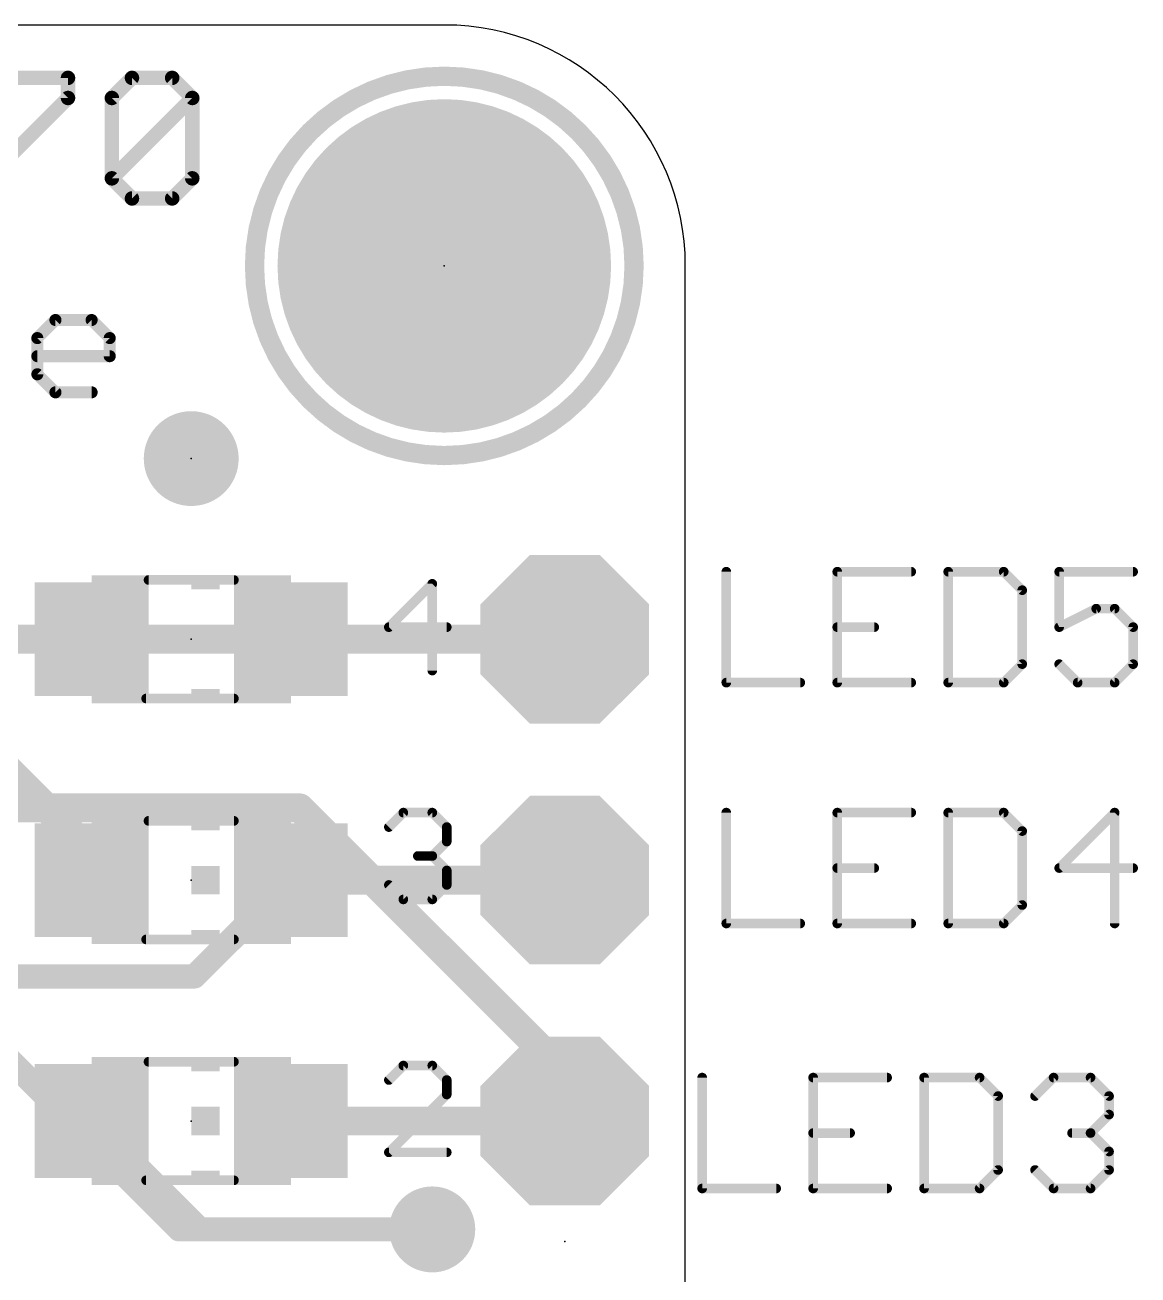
# Model space of a CAD drawing. Extents: x -13.6 to 16.6, y -4.1 to 21.3.
# Drawn here: x 4.85 to 16.58, y 8.16 to 21.34 of the extents above; entities that cross this region are included whole.
import ezdxf

# ---------------------------------------------------------------- set-up
doc = ezdxf.new("R2010")
doc.units = 0
for name, color, linetype in [('1', 12, 'CONTINUOUS'), ('16', 132, 'CONTINUOUS'), ('17', 110, 'CONTINUOUS'), ('18', 110, 'CONTINUOUS'), ('20', 53, 'CONTINUOUS'), ('21', 53, 'CONTINUOUS'), ('23', 53, 'CONTINUOUS'), ('25', 253, 'CONTINUOUS'), ('51', 253, 'CONTINUOUS')]:
    doc.layers.add(name, color=color, linetype=linetype)

# ---------------------------------------------------------------- blocks, each defined once
blk = doc.blocks.new('PIE')
at = {"const_width": 0.5}
blk.add_lwpolyline([(0, -0.25, 1), (0, 0.25, 1), (0, -0.25)], format="xyb", dxfattribs=at)
blk = doc.blocks.new('RECT')
blk.add_solid([(-0.5, -0.5), (0.5, -0.5), (-0.5, 0.5), (0.5, 0.5)])
blk = doc.blocks.new('OCTAGONP')
at = {"const_width": 0.5}
blk.add_lwpolyline([(-0.25, -0.1036), (-0.25, 0.1036), (-0.1036, 0.25), (0.1036, 0.25), (0.25, 0.1036), (0.25, -0.1036), (0.1036, -0.25), (-0.1036, -0.25), (-0.25, -0.1036), (-0.25, 0.1036)], dxfattribs=at)
blk = doc.blocks.new('ROUNDP')
at = {"const_width": 0.5}
blk.add_lwpolyline([(0, -0.25, 1), (0, 0.25, 1), (0, -0.25)], format="xyb", dxfattribs=at)
blk = doc.blocks.new('ROUNDV')
at = {"const_width": 0.5}
blk.add_lwpolyline([(0, -0.25, 1), (0, 0.25, 1), (0, -0.25)], format="xyb", dxfattribs=at)

msp = doc.modelspace()

# ---------------------------------------------------------------- linework, layer by layer
at = {"layer": '1'}
for points, const_width in [([(4.125, 14.859), (5.554, 14.859)], 0.3048), ([(7.654, 14.859), (10.541, 14.859)], 0.3048), ([(4.191, 13.97), (5.554, 12.607)], 0.3048), ([(5.554, 12.607), (5.554, 12.319)], 0.3048), ([(7.654, 12.319), (6.638, 11.303)], 0.254), ([(7.654, 12.319), (10.541, 12.319)], 0.3048), ([(6.638, 11.303), (4.699, 11.303)], 0.254), ([(6.697, 8.636), (5.554, 9.779)], 0.254), ([(7.654, 9.779), (10.541, 9.779)], 0.3048), ([(9.144, 8.636), (6.697, 8.636)], 0.254)]:
    msp.add_lwpolyline(points, dxfattribs=dict(at, const_width=const_width))
for points, const_width in [([(5.554, 14.7828, 1), (5.554, 14.9352)], 0.1524), ([(7.654, 14.9352, 1), (7.654, 14.7828)], 0.1524), ([(10.541, 14.7828, 1), (10.541, 14.9352)], 0.1524), ([(5.6302, 12.607, 1), (5.4778, 12.607)], 0.1524), ([(5.5001, 12.5531, 1), (5.6079, 12.6609)], 0.1524), ([(5.4778, 12.319, 1), (5.6302, 12.319)], 0.1524), ([(7.654, 12.3952, 1), (7.654, 12.2428)], 0.1524), ([(7.6989, 12.2741, 1), (7.6091, 12.3639)], 0.127), ([(10.541, 12.2428, 1), (10.541, 12.3952)], 0.1524), ([(6.5931, 11.3479, 1), (6.6829, 11.2581)], 0.127), ([(6.638, 11.2395, 1), (6.638, 11.3665)], 0.127), ([(5.5989, 9.8239, 1), (5.5091, 9.7341)], 0.127), ([(7.654, 9.8552, 1), (7.654, 9.7028)], 0.1524), ([(10.541, 9.7028, 1), (10.541, 9.8552)], 0.1524), ([(6.697, 8.6995, 1), (6.697, 8.5725)], 0.127), ([(6.6521, 8.5911, 1), (6.7419, 8.6809)], 0.127), ([(9.144, 8.5725, 1), (9.144, 8.6995)], 0.127)]:
    msp.add_lwpolyline(points, format="xyb", dxfattribs=dict(at, const_width=const_width))
at = {"layer": '16'}
for points, const_width in [([(0.762, 14.859), (10.541, 14.859)], 0.3048), ([(0.635, 13.081), (7.747, 13.081)], 0.3048), ([(7.747, 13.081), (10.541, 10.287)], 0.3048), ([(4.191, 10.922), (6.477, 8.636)], 0.254), ([(10.541, 10.287), (10.541, 9.779)], 0.3048), ([(6.477, 8.636), (9.144, 8.636)], 0.254)]:
    msp.add_lwpolyline(points, dxfattribs=dict(at, const_width=const_width))
for points, const_width in [([(10.541, 14.7828, 1), (10.541, 14.9352)], 0.1524), ([(7.8009, 13.1349, 1), (7.6931, 13.0271)], 0.1524), ([(7.747, 13.0048, 1), (7.747, 13.1572)], 0.1524), ([(10.6172, 10.287, 1), (10.4648, 10.287)], 0.1524), ([(10.4871, 10.2331, 1), (10.5949, 10.3409)], 0.1524), ([(10.4648, 9.779, 1), (10.6172, 9.779)], 0.1524), ([(6.477, 8.6995, 1), (6.477, 8.5725)], 0.127), ([(6.4321, 8.5911, 1), (6.5219, 8.6809)], 0.127), ([(9.144, 8.5725, 1), (9.144, 8.6995)], 0.127)]:
    msp.add_lwpolyline(points, format="xyb", dxfattribs=dict(at, const_width=const_width))
at = {"layer": '20'}
for p, q in [((9.271, 21.336), (-8.509, 21.336)), ((11.811, -1.524), (11.811, 18.796))]:
    msp.add_line(p, q, dxfattribs=at)
msp.add_arc((9.271, 18.796), 2.54, 0, 90, dxfattribs=at)
at = {"layer": '21'}
for points, const_width in [([(4.458, 20.7783), (5.3054, 20.7783)], 0.1524), ([(5.3054, 20.7783), (5.3054, 20.5664)], 0.1524), ([(5.7677, 20.5664), (5.9796, 20.7783)], 0.1524), ([(5.9796, 20.7783), (6.4033, 20.7783)], 0.1524), ([(6.4033, 20.7783), (6.6151, 20.5664)], 0.1524), ([(5.3054, 20.5664), (4.458, 19.719)], 0.1524), ([(5.7677, 19.719), (5.7677, 20.5664)], 0.1524), ([(5.7677, 19.719), (6.6151, 20.5664)], 0.1524), ([(6.6151, 20.5664), (6.6151, 19.719)], 0.1524), ([(5.9796, 19.5072), (5.7677, 19.719)], 0.1524), ([(6.6151, 19.719), (6.4033, 19.5072)], 0.1524), ([(6.4033, 19.5072), (5.9796, 19.5072)], 0.1524), ([(4.9825, 18.0345), (5.1731, 18.2251)], 0.127), ([(5.1731, 18.2251), (5.5545, 18.2251)], 0.127), ([(5.5545, 18.2251), (5.7451, 18.0345)], 0.127), ([(4.9825, 17.6532), (4.9825, 18.0345)], 0.127), ([(5.7451, 18.0345), (5.7451, 17.8438)], 0.127), ([(5.7451, 17.8438), (4.9825, 17.8438)], 0.127), ([(5.1731, 17.4625), (4.9825, 17.6532)], 0.127), ([(5.5545, 17.4625), (5.1731, 17.4625)], 0.127), ([(9.1444, 15.444), (8.6868, 14.9864)], 0.1016), ([(9.1444, 14.5288), (9.1444, 15.444)], 0.1016), ([(8.6868, 14.9864), (9.2969, 14.9864)], 0.1016), ([(8.6868, 12.8785), (8.8393, 13.031)], 0.1016), ([(8.8393, 13.031), (9.1444, 13.031)], 0.1016), ([(9.1444, 13.031), (9.2969, 12.8785)], 0.1016), ([(9.2969, 12.8785), (9.2969, 12.7259)], 0.1016), ([(9.2969, 12.7259), (9.1444, 12.5734)], 0.1016), ([(9.1444, 12.5734), (8.9919, 12.5734)], 0.1016), ([(9.1444, 12.5734), (9.2969, 12.4209)], 0.1016), ([(9.2969, 12.4209), (9.2969, 12.2683)], 0.1016), ([(8.8393, 12.1158), (8.6868, 12.2683)], 0.1016), ([(9.2969, 12.2683), (9.1444, 12.1158)], 0.1016), ([(9.1444, 12.1158), (8.8393, 12.1158)], 0.1016), ([(8.8393, 10.364), (8.6868, 10.2115)], 0.1016), ([(9.1444, 10.364), (8.8393, 10.364)], 0.1016), ([(9.2969, 10.2115), (9.1444, 10.364)], 0.1016), ([(9.2969, 10.0589), (9.2969, 10.2115)], 0.1016), ([(8.6868, 9.4488), (9.2969, 10.0589)], 0.1016), ([(9.2969, 9.4488), (8.6868, 9.4488)], 0.1016)]:
    msp.add_lwpolyline(points, dxfattribs=dict(at, const_width=const_width))
for points, const_width in [([(5.3435, 20.7783, 1), (5.2673, 20.7783)], 0.0762), ([(5.3054, 20.7402, 1), (5.3054, 20.8164)], 0.0762), ([(5.9796, 20.8164, 1), (5.9796, 20.7402)], 0.0762), ([(6.0065, 20.7513, 1), (5.9526, 20.8052)], 0.0762), ([(6.4302, 20.8052, 1), (6.3763, 20.7513)], 0.0762), ([(6.4033, 20.7402, 1), (6.4033, 20.8164)], 0.0762), ([(9.271, 16.796, 1), (9.271, 20.796, 1), (9.271, 16.796)], 0.2032), ([(5.2673, 20.5664, 1), (5.3435, 20.5664)], 0.0762), ([(5.3323, 20.5395, 1), (5.2784, 20.5934)], 0.0762), ([(5.8058, 20.5664, 1), (5.7296, 20.5664)], 0.0762), ([(5.7408, 20.5934, 1), (5.7947, 20.5395)], 0.0762), ([(6.6532, 20.5664, 1), (6.577, 20.5664)], 0.0762), ([(6.6421, 20.5395, 1), (6.5882, 20.5934)], 0.0762), ([(6.5882, 20.5395, 1), (6.6421, 20.5934)], 0.0762), ([(5.7947, 19.746, 1), (5.7408, 19.6921)], 0.0762), ([(5.7408, 19.746, 1), (5.7947, 19.6921)], 0.0762), ([(6.6421, 19.6921, 1), (6.5882, 19.746)], 0.0762), ([(5.7296, 19.719, 1), (5.8058, 19.719)], 0.0762), ([(6.577, 19.719, 1), (6.6532, 19.719)], 0.0762), ([(5.9796, 19.5453, 1), (5.9796, 19.4691)], 0.0762), ([(5.9526, 19.4803, 1), (6.0065, 19.5341)], 0.0762), ([(6.3763, 19.5341, 1), (6.4302, 19.4803)], 0.0762), ([(6.4033, 19.4691, 1), (6.4033, 19.5453)], 0.0762), ([(5.1731, 18.2569, 1), (5.1731, 18.1934)], 0.0635), ([(5.1956, 18.2027, 1), (5.1507, 18.2476)], 0.0635), ([(5.5769, 18.2476, 1), (5.532, 18.2027)], 0.0635), ([(5.5545, 18.1934, 1), (5.5545, 18.2569)], 0.0635), ([(5.0142, 18.0345, 1), (4.9507, 18.0345)], 0.0635), ([(4.96, 18.0569, 1), (5.0049, 18.012)], 0.0635), ([(5.7769, 18.0345, 1), (5.7134, 18.0345)], 0.0635), ([(5.7227, 18.012, 1), (5.7676, 18.0569)], 0.0635), ([(4.9825, 17.8756, 1), (4.9825, 17.8121)], 0.0635), ([(5.7134, 17.8438, 1), (5.7769, 17.8438)], 0.0635), ([(5.7451, 17.8121, 1), (5.7451, 17.8756)], 0.0635), ([(5.0049, 17.6756, 1), (4.96, 17.6307)], 0.0635), ([(4.9507, 17.6532, 1), (5.0142, 17.6532)], 0.0635), ([(5.1731, 17.4943, 1), (5.1731, 17.4308)], 0.0635), ([(5.1507, 17.44, 1), (5.1956, 17.485)], 0.0635), ([(5.5545, 17.4308, 1), (5.5545, 17.4943)], 0.0635), ([(9.1698, 15.444, 1), (9.119, 15.444)], 0.0508), ([(9.1624, 15.426, 1), (9.1264, 15.4619)], 0.0508), ([(8.6688, 15.0044, 1), (8.7048, 14.9684)], 0.0508), ([(8.6868, 15.0118, 1), (8.6868, 14.961)], 0.0508), ([(9.2969, 14.961, 1), (9.2969, 15.0118)], 0.0508), ([(9.119, 14.5288, 1), (9.1698, 14.5288)], 0.0508), ([(8.8393, 13.0564, 1), (8.8393, 13.0056)], 0.0508), ([(8.8573, 13.013, 1), (8.8214, 13.0489)], 0.0508), ([(9.1624, 13.0489, 1), (9.1264, 13.013)], 0.0508), ([(9.1444, 13.0056, 1), (9.1444, 13.0564)], 0.0508), ([(8.6688, 12.8964, 1), (8.7048, 12.8605)], 0.0508), ([(9.3223, 12.8785, 1), (9.2715, 12.8785)], 0.0508), ([(9.279, 12.8605, 1), (9.3149, 12.8964)], 0.0508), ([(9.2715, 12.7259, 1), (9.3223, 12.7259)], 0.0508), ([(9.3149, 12.708, 1), (9.279, 12.7439)], 0.0508), ([(8.9919, 12.5988, 1), (8.9919, 12.548)], 0.0508), ([(9.1624, 12.5914, 1), (9.1264, 12.5554)], 0.0508), ([(9.1264, 12.5914, 1), (9.1624, 12.5554)], 0.0508), ([(9.1444, 12.548, 1), (9.1444, 12.5988)], 0.0508), ([(9.3223, 12.4209, 1), (9.2715, 12.4209)], 0.0508), ([(9.279, 12.4029, 1), (9.3149, 12.4388)], 0.0508), ([(8.7048, 12.2863, 1), (8.6688, 12.2504)], 0.0508), ([(9.2715, 12.2683, 1), (9.3223, 12.2683)], 0.0508), ([(9.3149, 12.2504, 1), (9.279, 12.2863)], 0.0508), ([(8.8393, 12.1412, 1), (8.8393, 12.0904)], 0.0508), ([(8.8214, 12.0978, 1), (8.8573, 12.1338)], 0.0508), ([(9.1264, 12.1338, 1), (9.1624, 12.0978)], 0.0508), ([(9.1444, 12.0904, 1), (9.1444, 12.1412)], 0.0508), ([(8.8393, 10.3894, 1), (8.8393, 10.3386)], 0.0508), ([(8.8573, 10.346, 1), (8.8214, 10.3819)], 0.0508), ([(9.1624, 10.3819, 1), (9.1264, 10.346)], 0.0508), ([(9.1444, 10.3386, 1), (9.1444, 10.3894)], 0.0508), ([(8.6688, 10.2294, 1), (8.7048, 10.1935)], 0.0508), ([(9.3223, 10.2115, 1), (9.2715, 10.2115)], 0.0508), ([(9.279, 10.1935, 1), (9.3149, 10.2294)], 0.0508), ([(9.2715, 10.0589, 1), (9.3223, 10.0589)], 0.0508), ([(9.3149, 10.041, 1), (9.279, 10.0769)], 0.0508), ([(8.6688, 9.4668, 1), (8.7048, 9.4308)], 0.0508), ([(8.6868, 9.4742, 1), (8.6868, 9.4234)], 0.0508), ([(9.2969, 9.4234, 1), (9.2969, 9.4742)], 0.0508)]:
    msp.add_lwpolyline(points, format="xyb", dxfattribs=dict(at, const_width=const_width))
at = {"layer": '23'}
for p in [(9.271, 18.796), (6.604, 16.764), (6.604, 14.859), (6.604, 12.319), (6.604, 9.779), (10.541, 8.509)]:
    msp.add_point(p, dxfattribs=at)
at = {"layer": '25', "const_width": 0.1016}
for points in [[(12.2428, 15.5712), (12.2428, 14.4018)], [(14.1918, 15.5712), (13.4122, 15.5712)], [(13.4122, 15.5712), (13.4122, 14.4018)], [(14.5816, 15.5712), (14.5816, 14.4018)], [(15.1663, 15.5712), (14.5816, 15.5712)], [(15.3612, 15.3763), (15.1663, 15.5712)], [(16.5306, 15.5712), (15.751, 15.5712)], [(15.751, 15.5712), (15.751, 14.9865)], [(15.3612, 14.5967), (15.3612, 15.3763)], [(15.751, 14.9865), (16.1408, 15.1814)], [(16.1408, 15.1814), (16.3357, 15.1814)], [(16.3357, 15.1814), (16.5306, 14.9865)], [(13.4122, 14.9865), (13.802, 14.9865)], [(16.5306, 14.9865), (16.5306, 14.5967)], [(15.1663, 14.4018), (15.3612, 14.5967)], [(15.9459, 14.4018), (15.751, 14.5967)], [(16.5306, 14.5967), (16.3357, 14.4018)], [(12.2428, 14.4018), (13.0224, 14.4018)], [(13.4122, 14.4018), (14.1918, 14.4018)], [(14.5816, 14.4018), (15.1663, 14.4018)], [(16.3357, 14.4018), (15.9459, 14.4018)], [(12.2428, 13.0312), (12.2428, 11.8618)], [(14.1918, 13.0312), (13.4122, 13.0312)], [(13.4122, 13.0312), (13.4122, 11.8618)], [(14.5816, 13.0312), (14.5816, 11.8618)], [(15.1663, 13.0312), (14.5816, 13.0312)], [(15.3612, 12.8363), (15.1663, 13.0312)], [(16.3357, 13.0312), (15.751, 12.4465)], [(16.3357, 11.8618), (16.3357, 13.0312)], [(15.3612, 12.0567), (15.3612, 12.8363)], [(13.4122, 12.4465), (13.802, 12.4465)], [(15.751, 12.4465), (16.5306, 12.4465)], [(15.1663, 11.8618), (15.3612, 12.0567)], [(12.2428, 11.8618), (13.0224, 11.8618)], [(13.4122, 11.8618), (14.1918, 11.8618)], [(14.5816, 11.8618), (15.1663, 11.8618)], [(11.9888, 10.2372), (11.9888, 9.0678)], [(13.9378, 10.2372), (13.1582, 10.2372)], [(13.1582, 10.2372), (13.1582, 9.0678)], [(14.3276, 10.2372), (14.3276, 9.0678)], [(14.9123, 10.2372), (14.3276, 10.2372)], [(15.1072, 10.0423), (14.9123, 10.2372)], [(15.497, 10.0423), (15.6919, 10.2372)], [(15.6919, 10.2372), (16.0817, 10.2372)], [(16.0817, 10.2372), (16.2766, 10.0423)], [(15.1072, 9.2627), (15.1072, 10.0423)], [(16.2766, 10.0423), (16.2766, 9.8474)], [(16.2766, 9.8474), (16.0817, 9.6525)], [(13.1582, 9.6525), (13.548, 9.6525)], [(16.0817, 9.6525), (15.8868, 9.6525)], [(16.0817, 9.6525), (16.2766, 9.4576)], [(16.2766, 9.4576), (16.2766, 9.2627)], [(14.9123, 9.0678), (15.1072, 9.2627)], [(15.6919, 9.0678), (15.497, 9.2627)], [(16.2766, 9.2627), (16.0817, 9.0678)], [(11.9888, 9.0678), (12.7684, 9.0678)], [(13.1582, 9.0678), (13.9378, 9.0678)], [(14.3276, 9.0678), (14.9123, 9.0678)], [(16.0817, 9.0678), (15.6919, 9.0678)]]:
    msp.add_lwpolyline(points, dxfattribs=at)
at = {"layer": '25', "const_width": 0.0508}
for points in [[(12.2682, 15.5712, 1), (12.2174, 15.5712)], [(13.4122, 15.5966, 1), (13.4122, 15.5458)], [(13.4376, 15.5712, 1), (13.3868, 15.5712)], [(14.1918, 15.5458, 1), (14.1918, 15.5966)], [(14.607, 15.5712, 1), (14.5562, 15.5712)], [(14.5816, 15.5966, 1), (14.5816, 15.5458)], [(15.1843, 15.5892, 1), (15.1483, 15.5532)], [(15.1663, 15.5458, 1), (15.1663, 15.5966)], [(15.751, 15.5966, 1), (15.751, 15.5458)], [(15.7764, 15.5712, 1), (15.7256, 15.5712)], [(16.5306, 15.5458, 1), (16.5306, 15.5966)], [(15.3866, 15.3763, 1), (15.3358, 15.3763)], [(15.3432, 15.3583, 1), (15.3792, 15.3943)], [(16.1408, 15.2068, 1), (16.1408, 15.156)], [(16.1521, 15.1587, 1), (16.1294, 15.2041)], [(16.3536, 15.1994, 1), (16.3177, 15.1634)], [(16.3357, 15.156, 1), (16.3357, 15.2068)], [(13.4122, 15.0119, 1), (13.4122, 14.9611)], [(13.802, 14.9611, 1), (13.802, 15.0119)], [(15.7396, 15.0092, 1), (15.7623, 14.9638)], [(16.556, 14.9865, 1), (16.5052, 14.9865)], [(16.5126, 14.9685, 1), (16.5485, 15.0045)], [(15.7256, 14.9865, 1), (15.7764, 14.9865)], [(15.3792, 14.5787, 1), (15.3432, 14.6147)], [(15.769, 14.6147, 1), (15.733, 14.5787)], [(16.5485, 14.5787, 1), (16.5126, 14.6147)], [(15.3358, 14.5967, 1), (15.3866, 14.5967)], [(16.5052, 14.5967, 1), (16.556, 14.5967)], [(12.2428, 14.4272, 1), (12.2428, 14.3764)], [(12.2174, 14.4018, 1), (12.2682, 14.4018)], [(13.0224, 14.3764, 1), (13.0224, 14.4272)], [(13.4122, 14.4272, 1), (13.4122, 14.3764)], [(13.3868, 14.4018, 1), (13.4376, 14.4018)], [(14.1918, 14.3764, 1), (14.1918, 14.4272)], [(14.5816, 14.4272, 1), (14.5816, 14.3764)], [(14.5562, 14.4018, 1), (14.607, 14.4018)], [(15.1483, 14.4198, 1), (15.1843, 14.3838)], [(15.1663, 14.3764, 1), (15.1663, 14.4272)], [(15.9459, 14.4272, 1), (15.9459, 14.3764)], [(15.9279, 14.3838, 1), (15.9638, 14.4198)], [(16.3177, 14.4198, 1), (16.3536, 14.3838)], [(16.3357, 14.3764, 1), (16.3357, 14.4272)], [(12.2682, 13.0312, 1), (12.2174, 13.0312)], [(13.4122, 13.0566, 1), (13.4122, 13.0058)], [(13.4376, 13.0312, 1), (13.3868, 13.0312)], [(14.1918, 13.0058, 1), (14.1918, 13.0566)], [(14.607, 13.0312, 1), (14.5562, 13.0312)], [(14.5816, 13.0566, 1), (14.5816, 13.0058)], [(15.1843, 13.0492, 1), (15.1483, 13.0132)], [(15.1663, 13.0058, 1), (15.1663, 13.0566)], [(16.3611, 13.0312, 1), (16.3103, 13.0312)], [(16.3536, 13.0132, 1), (16.3177, 13.0492)], [(15.3866, 12.8363, 1), (15.3358, 12.8363)], [(15.3432, 12.8183, 1), (15.3792, 12.8543)], [(13.4122, 12.4719, 1), (13.4122, 12.4211)], [(13.802, 12.4211, 1), (13.802, 12.4719)], [(15.733, 12.4645, 1), (15.769, 12.4285)], [(15.751, 12.4719, 1), (15.751, 12.4211)], [(16.5306, 12.4211, 1), (16.5306, 12.4719)], [(15.3358, 12.0567, 1), (15.3866, 12.0567)], [(15.3792, 12.0387, 1), (15.3432, 12.0747)], [(12.2428, 11.8872, 1), (12.2428, 11.8364)], [(12.2174, 11.8618, 1), (12.2682, 11.8618)], [(13.0224, 11.8364, 1), (13.0224, 11.8872)], [(13.4122, 11.8872, 1), (13.4122, 11.8364)], [(13.3868, 11.8618, 1), (13.4376, 11.8618)], [(14.1918, 11.8364, 1), (14.1918, 11.8872)], [(14.5816, 11.8872, 1), (14.5816, 11.8364)], [(14.5562, 11.8618, 1), (14.607, 11.8618)], [(15.1483, 11.8798, 1), (15.1843, 11.8438)], [(15.1663, 11.8364, 1), (15.1663, 11.8872)], [(16.3103, 11.8618, 1), (16.3611, 11.8618)], [(12.0142, 10.2372, 1), (11.9634, 10.2372)], [(13.1582, 10.2626, 1), (13.1582, 10.2118)], [(13.1836, 10.2372, 1), (13.1328, 10.2372)], [(13.9378, 10.2118, 1), (13.9378, 10.2626)], [(14.353, 10.2372, 1), (14.3022, 10.2372)], [(14.3276, 10.2626, 1), (14.3276, 10.2118)], [(14.9303, 10.2552, 1), (14.8943, 10.2192)], [(14.9123, 10.2118, 1), (14.9123, 10.2626)], [(15.6919, 10.2626, 1), (15.6919, 10.2118)], [(15.7098, 10.2192, 1), (15.6739, 10.2552)], [(16.0996, 10.2552, 1), (16.0637, 10.2192)], [(16.0817, 10.2118, 1), (16.0817, 10.2626)], [(15.1326, 10.0423, 1), (15.0818, 10.0423)], [(15.0892, 10.0243, 1), (15.1252, 10.0603)], [(15.479, 10.0603, 1), (15.515, 10.0243)], [(16.302, 10.0423, 1), (16.2512, 10.0423)], [(16.2586, 10.0243, 1), (16.2945, 10.0603)], [(16.2945, 9.8294, 1), (16.2586, 9.8654)], [(16.2512, 9.8474, 1), (16.302, 9.8474)], [(13.1582, 9.6779, 1), (13.1582, 9.6271)], [(13.548, 9.6271, 1), (13.548, 9.6779)], [(15.8868, 9.6779, 1), (15.8868, 9.6271)], [(16.0996, 9.6705, 1), (16.0637, 9.6345)], [(16.0637, 9.6705, 1), (16.0996, 9.6345)], [(16.0817, 9.6271, 1), (16.0817, 9.6779)], [(16.302, 9.4576, 1), (16.2512, 9.4576)], [(16.2586, 9.4396, 1), (16.2945, 9.4756)], [(15.0818, 9.2627, 1), (15.1326, 9.2627)], [(15.1252, 9.2447, 1), (15.0892, 9.2807)], [(15.515, 9.2807, 1), (15.479, 9.2447)], [(16.2512, 9.2627, 1), (16.302, 9.2627)], [(16.2945, 9.2447, 1), (16.2586, 9.2807)], [(11.9888, 9.0932, 1), (11.9888, 9.0424)], [(12.7684, 9.0424, 1), (12.7684, 9.0932)], [(13.1582, 9.0932, 1), (13.1582, 9.0424)], [(13.9378, 9.0424, 1), (13.9378, 9.0932)], [(14.3276, 9.0932, 1), (14.3276, 9.0424)], [(14.8943, 9.0858, 1), (14.9303, 9.0498)], [(14.9123, 9.0424, 1), (14.9123, 9.0932)], [(15.6919, 9.0932, 1), (15.6919, 9.0424)], [(15.6739, 9.0498, 1), (15.7098, 9.0858)], [(16.0637, 9.0858, 1), (16.0996, 9.0498)], [(16.0817, 9.0424, 1), (16.0817, 9.0932)], [(11.9634, 9.0678, 1), (12.0142, 9.0678)], [(13.1328, 9.0678, 1), (13.1836, 9.0678)], [(14.3022, 9.0678, 1), (14.353, 9.0678)]]:
    msp.add_lwpolyline(points, format="xyb", dxfattribs=at)
at = {"layer": '51', "const_width": 0.1016}
for points in [[(7.054, 15.484), (6.154, 15.484)], [(7.054, 14.234), (6.129, 14.234)], [(7.054, 12.944), (6.154, 12.944)], [(7.054, 11.694), (6.129, 11.694)], [(7.054, 10.404), (6.154, 10.404)], [(7.054, 9.154), (6.129, 9.154)]]:
    msp.add_lwpolyline(points, dxfattribs=at)
at = {"layer": '51', "const_width": 0.0508}
for points in [[(6.154, 15.5094, 1), (6.154, 15.4586)], [(7.054, 15.4586, 1), (7.054, 15.5094)], [(6.129, 14.2594, 1), (6.129, 14.2086)], [(7.054, 14.2086, 1), (7.054, 14.2594)], [(6.154, 12.9694, 1), (6.154, 12.9186)], [(7.054, 12.9186, 1), (7.054, 12.9694)], [(6.129, 11.7194, 1), (6.129, 11.6686)], [(7.054, 11.6686, 1), (7.054, 11.7194)], [(6.154, 10.4294, 1), (6.154, 10.3786)], [(7.054, 10.3786, 1), (7.054, 10.4294)], [(6.129, 9.1794, 1), (6.129, 9.1286)], [(7.054, 9.1286, 1), (7.054, 9.1794)]]:
    msp.add_lwpolyline(points, format="xyb", dxfattribs=at)

# ---------------------------------------------------------------- block references
at = {"layer": '1'}
msp.add_blockref('PIE', (6.604, 16.764), dxfattribs=at)
at = {"layer": '1', "xscale": 1.2, "yscale": 1.2, "rotation": 270}
for p in [(5.554, 14.859), (7.654, 14.859), (5.554, 12.319), (7.654, 12.319), (5.554, 9.779), (7.654, 9.779)]:
    msp.add_blockref('RECT', p, dxfattribs=at)
at = {"layer": '17', "xscale": 3.516, "yscale": 3.516}
msp.add_blockref('ROUNDP', (9.271, 18.796), dxfattribs=at)
msp.add_blockref('ROUNDP', (9.271, 18.796), dxfattribs=at)
at = {"layer": '17', "xscale": 1.778, "yscale": 1.778, "rotation": 180}
for p in [(10.541, 14.859), (10.541, 14.859), (10.541, 12.319), (10.541, 12.319), (10.541, 9.779), (10.541, 9.779)]:
    msp.add_blockref('OCTAGONP', p, dxfattribs=at)
at = {"layer": '18', "xscale": 0.9064, "yscale": 0.9064}
msp.add_blockref('ROUNDV', (9.144, 8.636), dxfattribs=at)
msp.add_blockref('ROUNDV', (9.144, 8.636), dxfattribs=at)
at = {"layer": '21', "yscale": 0.3, "rotation": 270}
for p, xscale in [((6.754, 15.459), 0.15), ((6.754, 14.859), 0.3), ((6.754, 14.259), 0.15), ((6.754, 12.919), 0.15), ((6.754, 12.319), 0.3), ((6.754, 11.719), 0.15), ((6.754, 10.379), 0.15), ((6.754, 9.779), 0.3), ((6.754, 9.179), 0.15)]:
    msp.add_blockref('RECT', p, dxfattribs=dict(at, xscale=xscale))
at = {"layer": '51'}
for p, xscale, yscale, rotation in [((5.854, 14.859), 1.35, 0.6, 270), ((7.354, 14.859), 1.35, 0.6, 270), ((10.541, 14.859), 0.508, 0.508, 90), ((5.854, 12.319), 1.35, 0.6, 270), ((7.354, 12.319), 1.35, 0.6, 270), ((10.541, 12.319), 0.508, 0.508, 90), ((5.854, 9.779), 1.35, 0.6, 270), ((7.354, 9.779), 1.35, 0.6, 270), ((10.541, 9.779), 0.508, 0.508, 90)]:
    msp.add_blockref('RECT', p, dxfattribs=dict(at, xscale=xscale, yscale=yscale, rotation=rotation))

doc.saveas('drawing.dxf')
